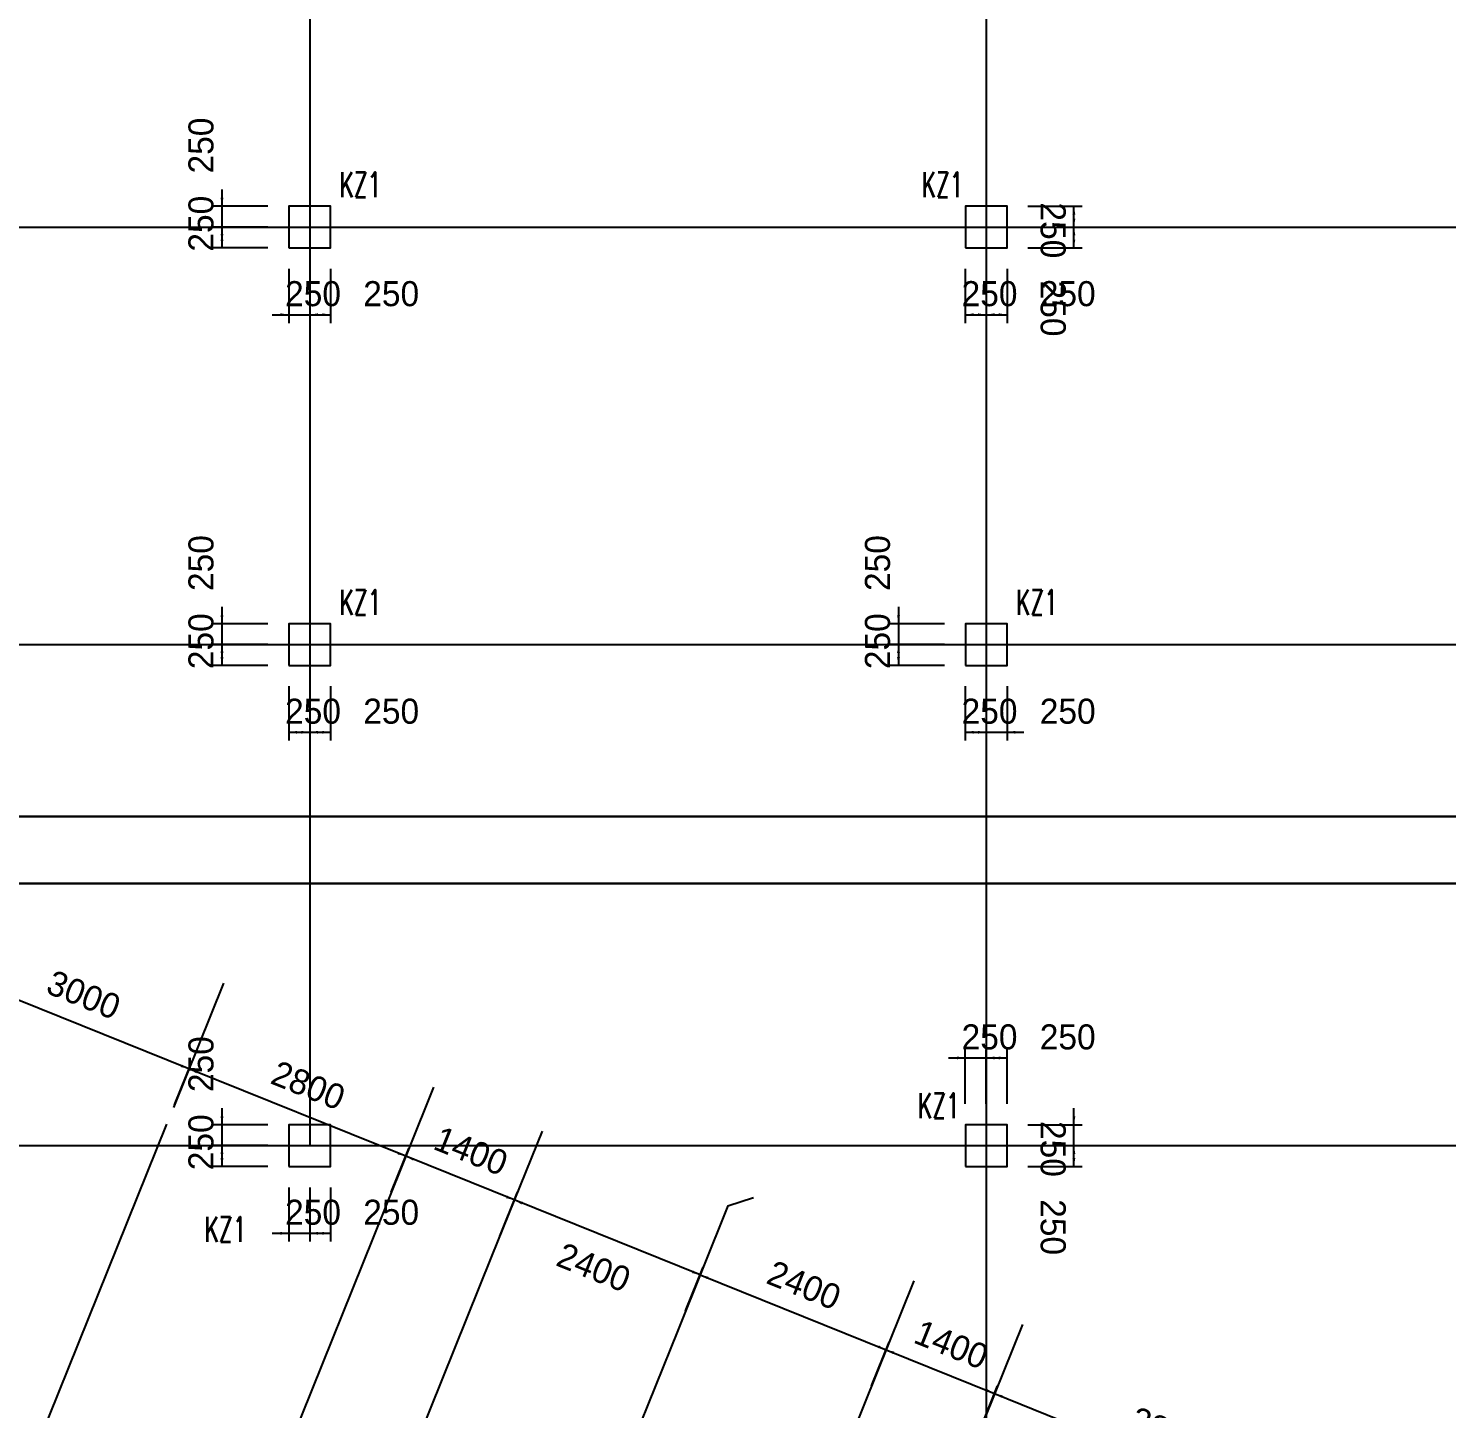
# Model space of a CAD drawing. Extents: x 387171 to 699106, y 11966 to 245688.
# Drawn here: x 543490 to 560471, y 90938 to 107467 of the extents above; entities that cross this region are included whole.
import ezdxf

# ---------------------------------------------------------------- set-up
doc = ezdxf.new("R2010")
doc.units = 0
doc.header["$LTSCALE"] = 100
doc.header["$MEASUREMENT"] = 0
for name, color, linetype in [('COLU', 7, 'Continuous'), ('DIM', 3, 'Continuous'), ('DOTE', 253, 'Continuous'), ('L-AXIS', 3, 'Continuous'), ('NUM', 7, 'Continuous')]:
    doc.layers.add(name, color=color, linetype=linetype)
doc.styles.add('hztxt', font='hztxt')
doc.styles.get("Standard").update_dxf_attribs({"font": 'standard'})
doc.dimstyles.get("Standard").update_dxf_attribs({"dimtxt": 300, "dimasz": 100, "dimexe": 100, "dimexo": 250, "dimgap": 100, "dimtad": 0, "dimtoh": 1, "dimdec": 0, "dimdsep": 46, "dimcen": 0.09, "dimclrt": 7, "dimadec": 0, "dimazin": 0, "dimtfac": 1, "dimtdec": 4, "dimtofl": 0, "dimtmove": 0, "dimatfit": 3, "dimfxl": 1, "dimtolj": 1, "dimtzin": 0, "dimarcsym": 0})

# ---------------------------------------------------------------- blocks, each defined once
blk = doc.blocks.new('*D2000')
at = {"layer": 'L-AXIS', "color": 0, "linetype": 'ByBlock', "lineweight": -2}
for p, q in [((554884, 90687), (555095, 91212)), ((555058, 91119), (557655, 90072)), ((557481, 89640), (557692, 90165))]:
    blk.add_line(p, q, dxfattribs=at)
for points in [[(555058, 91119), (555157, 91097), (555144, 91066)], [(557655, 90072), (557556, 90094), (557568, 90125)]]:
    blk.add_solid(points, dxfattribs=at)
at = {"layer": 'L-AXIS', "color": 7, "linetype": 'Continuous', "lineweight": -2, "insert": (557121, 90665), "char_height": 300, "width": 780, "attachment_point": 5, "rotation": 338.0454, "style": 'hztxt'}
blk.add_mtext('2800', dxfattribs=at)
blk = doc.blocks.new('*D2245')
at = {"layer": 'L-AXIS', "color": 0, "linetype": 'ByBlock', "lineweight": -2}
for p, q in [((549133, 93005), (549345, 93530)), ((551534, 92540), (549308, 93437)), ((551359, 92108), (551571, 92633))]:
    blk.add_line(p, q, dxfattribs=at)
for points in [[(549308, 93437), (549407, 93415), (549394, 93384)], [(551534, 92540), (551435, 92562), (551447, 92593)]]:
    blk.add_solid(points, dxfattribs=at)
at = {"layer": 'L-AXIS', "color": 7, "linetype": 'Continuous', "lineweight": -2, "insert": (550259, 92629), "char_height": 300, "width": 785, "attachment_point": 5, "rotation": 338.0454, "style": 'hztxt'}
blk.add_mtext('2400', dxfattribs=at)
blk = doc.blocks.new('*D2471')
at = {"layer": 'L-AXIS', "color": 0, "linetype": 'ByBlock', "lineweight": -2}
for p, q in [((551359, 92108), (551571, 92633)), ((551534, 92540), (553759, 91643)), ((553585, 91211), (553797, 91735))]:
    blk.add_line(p, q, dxfattribs=at)
for points in [[(551534, 92540), (551633, 92518), (551620, 92487)], [(553759, 91643), (553661, 91665), (553673, 91695)]]:
    blk.add_solid(points, dxfattribs=at)
at = {"layer": 'L-AXIS', "color": 7, "linetype": 'Continuous', "lineweight": -2, "insert": (552777, 92416), "char_height": 300, "width": 785, "attachment_point": 5, "rotation": 338.0454, "style": 'hztxt'}
blk.add_mtext('2400', dxfattribs=at)
blk = doc.blocks.new('*D2945')
at = {"layer": 'L-AXIS', "color": 0, "linetype": 'ByBlock', "lineweight": -2}
for p, q in [((553585, 91211), (553797, 91735)), ((553759, 91643), (555058, 91119)), ((554884, 90687), (555095, 91212))]:
    blk.add_line(p, q, dxfattribs=at)
for points in [[(553759, 91643), (553858, 91621), (553846, 91590)], [(555058, 91119), (554959, 91141), (554971, 91172)]]:
    blk.add_solid(points, dxfattribs=at)
at = {"layer": 'L-AXIS', "color": 7, "linetype": 'Continuous', "lineweight": -2, "insert": (554540, 91705), "char_height": 300, "width": 695, "attachment_point": 5, "rotation": 338.0454, "style": 'hztxt'}
blk.add_mtext('1400', dxfattribs=at)
blk = doc.blocks.new('*D950')
at = {"layer": 'L-AXIS', "color": 0, "linetype": 'ByBlock', "lineweight": -2}
for p, q in [((547835, 93529), (548047, 94053)), ((549308, 93437), (548009, 93961)), ((549133, 93005), (549345, 93530))]:
    blk.add_line(p, q, dxfattribs=at)
for points in [[(548009, 93961), (548108, 93939), (548096, 93908)], [(549308, 93437), (549209, 93459), (549221, 93490)]]:
    blk.add_solid(points, dxfattribs=at)
at = {"layer": 'L-AXIS', "color": 7, "linetype": 'Continuous', "lineweight": -2, "insert": (548789, 94023), "char_height": 300, "width": 695, "attachment_point": 5, "rotation": 338.0454, "style": 'hztxt'}
blk.add_mtext('1400', dxfattribs=at)
blk = doc.blocks.new('*D1486')
at = {"layer": 'L-AXIS', "color": 0, "linetype": 'ByBlock', "lineweight": -2}
for p, q in [((542456, 95697), (542667, 96222)), ((545412, 95007), (542630, 96129)), ((545238, 94575), (545450, 95100))]:
    blk.add_line(p, q, dxfattribs=at)
for points in [[(542630, 96129), (542729, 96107), (542716, 96076)], [(545412, 95007), (545313, 95029), (545326, 95060)]]:
    blk.add_solid(points, dxfattribs=at)
at = {"layer": 'L-AXIS', "color": 7, "linetype": 'Continuous', "lineweight": -2, "insert": (544152, 95893), "char_height": 300, "width": 780, "attachment_point": 5, "rotation": 338.0454, "style": 'hztxt'}
blk.add_mtext('3000', dxfattribs=at)
blk = doc.blocks.new('*D1756')
at = {"layer": 'L-AXIS', "color": 0, "linetype": 'ByBlock', "lineweight": -2}
for p, q in [((545238, 94575), (545450, 95100)), ((548009, 93961), (545412, 95007)), ((547835, 93529), (548047, 94053))]:
    blk.add_line(p, q, dxfattribs=at)
for points in [[(545412, 95007), (545511, 94985), (545499, 94955)], [(548009, 93961), (547910, 93983), (547923, 94013)]]:
    blk.add_solid(points, dxfattribs=at)
at = {"layer": 'L-AXIS', "color": 7, "linetype": 'Continuous', "lineweight": -2, "insert": (546841, 94809), "char_height": 300, "width": 780, "attachment_point": 5, "rotation": 338.0454, "style": 'hztxt'}
blk.add_mtext('2800', dxfattribs=at)
blk = doc.blocks.new('*D905')
at = {"layer": 'DIM', "color": 0, "linetype": 'ByBlock', "lineweight": -2}
for p, q in [((545808, 94538), (545808, 93888)), ((546358, 94338), (545708, 94338)), ((546358, 94088), (545708, 94088))]:
    blk.add_line(p, q, dxfattribs=at)
for points in [[(545808, 94338), (545791, 94438), (545825, 94438)], [(545808, 94088), (545825, 93988), (545791, 93988)]]:
    blk.add_solid(points, dxfattribs=at)
at = {"layer": 'DIM', "color": 7, "linetype": 'Continuous', "lineweight": -2, "insert": (545558, 95064), "char_height": 300, "width": 566.67, "attachment_point": 5, "rotation": 90, "style": 'hztxt'}
blk.add_mtext('250', dxfattribs=at)
blk = doc.blocks.new('*D1182')
at = {"layer": 'DIM', "color": 0, "linetype": 'ByBlock', "lineweight": -2}
for p, q in [((546358, 94088), (545708, 94088)), ((545808, 94088), (545808, 93838)), ((546358, 93838), (545708, 93838))]:
    blk.add_line(p, q, dxfattribs=at)
for points in [[(545808, 94088), (545825, 93988), (545791, 93988)], [(545808, 93838), (545791, 93938), (545825, 93938)]]:
    blk.add_solid(points, dxfattribs=at)
at = {"layer": 'DIM', "color": 7, "linetype": 'Continuous', "lineweight": -2, "insert": (545558, 94128), "char_height": 300, "width": 566.67, "attachment_point": 5, "rotation": 90, "style": 'hztxt'}
blk.add_mtext('250', dxfattribs=at)
blk = doc.blocks.new('*D1107')
at = {"layer": 'DIM', "color": 0, "linetype": 'ByBlock', "lineweight": -2}
for p, q in [((546608, 93588), (546608, 92938)), ((546858, 93588), (546858, 92938)), ((546408, 93038), (547058, 93038))]:
    blk.add_line(p, q, dxfattribs=at)
for points in [[(546608, 93038), (546508, 93021), (546508, 93055)], [(546858, 93038), (546958, 93055), (546958, 93021)]]:
    blk.add_solid(points, dxfattribs=at)
at = {"layer": 'DIM', "color": 7, "linetype": 'Continuous', "lineweight": -2, "insert": (546898, 93288), "char_height": 300, "width": 566.67, "attachment_point": 5, "style": 'hztxt'}
blk.add_mtext('250', dxfattribs=at)
blk = doc.blocks.new('*D3537')
at = {"layer": 'DIM', "color": 0, "linetype": 'ByBlock', "lineweight": -2}
for p, q in [((546858, 93588), (546858, 92938)), ((547108, 93588), (547108, 92938)), ((546858, 93038), (547108, 93038))]:
    blk.add_line(p, q, dxfattribs=at)
for points in [[(546858, 93038), (546958, 93055), (546958, 93021)], [(547108, 93038), (547008, 93021), (547008, 93055)]]:
    blk.add_solid(points, dxfattribs=at)
at = {"layer": 'DIM', "color": 7, "linetype": 'Continuous', "lineweight": -2, "insert": (547834, 93288), "char_height": 300, "width": 566.67, "attachment_point": 5, "style": 'hztxt'}
blk.add_mtext('250', dxfattribs=at)
blk = doc.blocks.new('*D3754')
at = {"layer": 'DIM', "color": 0, "linetype": 'ByBlock', "lineweight": -2}
for p, q in [((554508, 95138), (555158, 95138)), ((554708, 94588), (554708, 95238)), ((554958, 94588), (554958, 95238))]:
    blk.add_line(p, q, dxfattribs=at)
for points in [[(554708, 95138), (554608, 95121), (554608, 95155)], [(554958, 95138), (555058, 95155), (555058, 95121)]]:
    blk.add_solid(points, dxfattribs=at)
at = {"layer": 'DIM', "color": 7, "linetype": 'Continuous', "lineweight": -2, "insert": (554998, 95388), "char_height": 300, "width": 566.67, "attachment_point": 5, "style": 'hztxt'}
blk.add_mtext('250', dxfattribs=at)
blk = doc.blocks.new('*D4251')
at = {"layer": 'DIM', "color": 0, "linetype": 'ByBlock', "lineweight": -2}
for p, q in [((554958, 94588), (554958, 95238)), ((554958, 95138), (555208, 95138)), ((555208, 94588), (555208, 95238))]:
    blk.add_line(p, q, dxfattribs=at)
for points in [[(554958, 95138), (555058, 95155), (555058, 95121)], [(555208, 95138), (555108, 95121), (555108, 95155)]]:
    blk.add_solid(points, dxfattribs=at)
at = {"layer": 'DIM', "color": 7, "linetype": 'Continuous', "lineweight": -2, "insert": (555934, 95388), "char_height": 300, "width": 566.67, "attachment_point": 5, "style": 'hztxt'}
blk.add_mtext('250', dxfattribs=at)
blk = doc.blocks.new('*D80')
at = {"layer": 'DIM', "color": 0, "linetype": 'ByBlock', "lineweight": -2}
for p, q in [((555458, 94088), (556108, 94088)), ((556008, 93838), (556008, 94088)), ((555458, 93838), (556108, 93838))]:
    blk.add_line(p, q, dxfattribs=at)
for points in [[(556008, 94088), (556025, 93988), (555991, 93988)], [(556008, 93838), (555991, 93938), (556025, 93938)]]:
    blk.add_solid(points, dxfattribs=at)
at = {"layer": 'DIM', "color": 7, "linetype": 'Continuous', "lineweight": -2, "insert": (555758, 93112), "char_height": 300, "width": 566.67, "attachment_point": 5, "rotation": 270, "style": 'hztxt'}
blk.add_mtext('250', dxfattribs=at)
blk = doc.blocks.new('*D2585')
at = {"layer": 'DIM', "color": 0, "linetype": 'ByBlock', "lineweight": -2}
for p, q in [((556008, 93888), (556008, 94538)), ((555458, 94338), (556108, 94338)), ((555458, 94088), (556108, 94088))]:
    blk.add_line(p, q, dxfattribs=at)
for points in [[(556008, 94338), (555991, 94438), (556025, 94438)], [(556008, 94088), (556025, 93988), (555991, 93988)]]:
    blk.add_solid(points, dxfattribs=at)
at = {"layer": 'DIM', "color": 7, "linetype": 'Continuous', "lineweight": -2, "insert": (555758, 94048), "char_height": 300, "width": 566.67, "attachment_point": 5, "rotation": 270, "style": 'hztxt'}
blk.add_mtext('250', dxfattribs=at)
blk = doc.blocks.new('*D4230')
at = {"layer": 'DIM', "color": 0, "linetype": 'ByBlock', "lineweight": -2}
for p, q in [((545808, 105538), (545808, 104888)), ((546358, 105338), (545708, 105338)), ((546358, 105088), (545708, 105088))]:
    blk.add_line(p, q, dxfattribs=at)
for points in [[(545808, 105338), (545791, 105438), (545825, 105438)], [(545808, 105088), (545825, 104988), (545791, 104988)]]:
    blk.add_solid(points, dxfattribs=at)
at = {"layer": 'DIM', "color": 7, "linetype": 'Continuous', "lineweight": -2, "insert": (545558, 106064), "char_height": 300, "width": 566.67, "attachment_point": 5, "rotation": 90, "style": 'hztxt'}
blk.add_mtext('250', dxfattribs=at)
blk = doc.blocks.new('*D98')
at = {"layer": 'DIM', "color": 0, "linetype": 'ByBlock', "lineweight": -2}
for p, q in [((546358, 105088), (545708, 105088)), ((545808, 105088), (545808, 104838)), ((546358, 104838), (545708, 104838))]:
    blk.add_line(p, q, dxfattribs=at)
for points in [[(545808, 105088), (545825, 104988), (545791, 104988)], [(545808, 104838), (545791, 104938), (545825, 104938)]]:
    blk.add_solid(points, dxfattribs=at)
at = {"layer": 'DIM', "color": 7, "linetype": 'Continuous', "lineweight": -2, "insert": (545558, 105128), "char_height": 300, "width": 566.67, "attachment_point": 5, "rotation": 90, "style": 'hztxt'}
blk.add_mtext('250', dxfattribs=at)
blk = doc.blocks.new('*D2565')
at = {"layer": 'DIM', "color": 0, "linetype": 'ByBlock', "lineweight": -2}
for p, q in [((546608, 104588), (546608, 103938)), ((546858, 104588), (546858, 103938)), ((546408, 104038), (547058, 104038))]:
    blk.add_line(p, q, dxfattribs=at)
for points in [[(546608, 104038), (546508, 104021), (546508, 104055)], [(546858, 104038), (546958, 104055), (546958, 104021)]]:
    blk.add_solid(points, dxfattribs=at)
at = {"layer": 'DIM', "color": 7, "linetype": 'Continuous', "lineweight": -2, "insert": (546898, 104288), "char_height": 300, "width": 566.67, "attachment_point": 5, "style": 'hztxt'}
blk.add_mtext('250', dxfattribs=at)
blk = doc.blocks.new('*D2538')
at = {"layer": 'DIM', "color": 0, "linetype": 'ByBlock', "lineweight": -2}
for p, q in [((546858, 104588), (546858, 103938)), ((547108, 104588), (547108, 103938)), ((546858, 104038), (547108, 104038))]:
    blk.add_line(p, q, dxfattribs=at)
for points in [[(546858, 104038), (546958, 104055), (546958, 104021)], [(547108, 104038), (547008, 104021), (547008, 104055)]]:
    blk.add_solid(points, dxfattribs=at)
at = {"layer": 'DIM', "color": 7, "linetype": 'Continuous', "lineweight": -2, "insert": (547834, 104288), "char_height": 300, "width": 566.67, "attachment_point": 5, "style": 'hztxt'}
blk.add_mtext('250', dxfattribs=at)
blk = doc.blocks.new('*D2761')
at = {"layer": 'DIM', "color": 0, "linetype": 'ByBlock', "lineweight": -2}
for p, q in [((545808, 100538), (545808, 99888)), ((546358, 100338), (545708, 100338)), ((546358, 100088), (545708, 100088))]:
    blk.add_line(p, q, dxfattribs=at)
for points in [[(545808, 100338), (545791, 100438), (545825, 100438)], [(545808, 100088), (545825, 99988), (545791, 99988)]]:
    blk.add_solid(points, dxfattribs=at)
at = {"layer": 'DIM', "color": 7, "linetype": 'Continuous', "lineweight": -2, "insert": (545558, 101064), "char_height": 300, "width": 566.67, "attachment_point": 5, "rotation": 90, "style": 'hztxt'}
blk.add_mtext('250', dxfattribs=at)
blk = doc.blocks.new('*D3002')
at = {"layer": 'DIM', "color": 0, "linetype": 'ByBlock', "lineweight": -2}
for p, q in [((546358, 100088), (545708, 100088)), ((545808, 100088), (545808, 99838)), ((546358, 99838), (545708, 99838))]:
    blk.add_line(p, q, dxfattribs=at)
for points in [[(545808, 100088), (545825, 99988), (545791, 99988)], [(545808, 99838), (545791, 99938), (545825, 99938)]]:
    blk.add_solid(points, dxfattribs=at)
at = {"layer": 'DIM', "color": 7, "linetype": 'Continuous', "lineweight": -2, "insert": (545558, 100128), "char_height": 300, "width": 566.67, "attachment_point": 5, "rotation": 90, "style": 'hztxt'}
blk.add_mtext('250', dxfattribs=at)
blk = doc.blocks.new('*D3454')
at = {"layer": 'DIM', "color": 0, "linetype": 'ByBlock', "lineweight": -2}
for p, q in [((546608, 99588), (546608, 98938)), ((546858, 99588), (546858, 98938)), ((546608, 99038), (546858, 99038))]:
    blk.add_line(p, q, dxfattribs=at)
for points in [[(546608, 99038), (546708, 99055), (546708, 99021)], [(546858, 99038), (546758, 99021), (546758, 99055)]]:
    blk.add_solid(points, dxfattribs=at)
at = {"layer": 'DIM', "color": 7, "linetype": 'Continuous', "lineweight": -2, "insert": (546898, 99288), "char_height": 300, "width": 566.67, "attachment_point": 5, "style": 'hztxt'}
blk.add_mtext('250', dxfattribs=at)
blk = doc.blocks.new('*D1516')
at = {"layer": 'DIM', "color": 0, "linetype": 'ByBlock', "lineweight": -2}
for p, q in [((546858, 99588), (546858, 98938)), ((547108, 99588), (547108, 98938)), ((546858, 99038), (547108, 99038))]:
    blk.add_line(p, q, dxfattribs=at)
for points in [[(546858, 99038), (546958, 99055), (546958, 99021)], [(547108, 99038), (547008, 99021), (547008, 99055)]]:
    blk.add_solid(points, dxfattribs=at)
at = {"layer": 'DIM', "color": 7, "linetype": 'Continuous', "lineweight": -2, "insert": (547834, 99288), "char_height": 300, "width": 566.67, "attachment_point": 5, "style": 'hztxt'}
blk.add_mtext('250', dxfattribs=at)
blk = doc.blocks.new('*D1763')
at = {"layer": 'DIM', "color": 0, "linetype": 'ByBlock', "lineweight": -2}
for p, q in [((554708, 104588), (554708, 103938)), ((554958, 104588), (554958, 103938)), ((554708, 104038), (554958, 104038))]:
    blk.add_line(p, q, dxfattribs=at)
for points in [[(554708, 104038), (554808, 104055), (554808, 104021)], [(554958, 104038), (554858, 104021), (554858, 104055)]]:
    blk.add_solid(points, dxfattribs=at)
at = {"layer": 'DIM', "color": 7, "linetype": 'Continuous', "lineweight": -2, "insert": (554998, 104288), "char_height": 300, "width": 566.67, "attachment_point": 5, "style": 'hztxt'}
blk.add_mtext('250', dxfattribs=at)
blk = doc.blocks.new('*D2015')
at = {"layer": 'DIM', "color": 0, "linetype": 'ByBlock', "lineweight": -2}
for p, q in [((554958, 104588), (554958, 103938)), ((555208, 104588), (555208, 103938)), ((554958, 104038), (555208, 104038))]:
    blk.add_line(p, q, dxfattribs=at)
for points in [[(554958, 104038), (555058, 104055), (555058, 104021)], [(555208, 104038), (555108, 104021), (555108, 104055)]]:
    blk.add_solid(points, dxfattribs=at)
at = {"layer": 'DIM', "color": 7, "linetype": 'Continuous', "lineweight": -2, "insert": (555934, 104288), "char_height": 300, "width": 566.67, "attachment_point": 5, "style": 'hztxt'}
blk.add_mtext('250', dxfattribs=at)
blk = doc.blocks.new('*D1944')
at = {"layer": 'DIM', "color": 0, "linetype": 'ByBlock', "lineweight": -2}
for p, q in [((555458, 105088), (556108, 105088)), ((556008, 104838), (556008, 105088)), ((555458, 104838), (556108, 104838))]:
    blk.add_line(p, q, dxfattribs=at)
for points in [[(556008, 105088), (556025, 104988), (555991, 104988)], [(556008, 104838), (555991, 104938), (556025, 104938)]]:
    blk.add_solid(points, dxfattribs=at)
at = {"layer": 'DIM', "color": 7, "linetype": 'Continuous', "lineweight": -2, "insert": (555758, 104112), "char_height": 300, "width": 566.67, "attachment_point": 5, "rotation": 270, "style": 'hztxt'}
blk.add_mtext('250', dxfattribs=at)
blk = doc.blocks.new('*D2209')
at = {"layer": 'DIM', "color": 0, "linetype": 'ByBlock', "lineweight": -2}
for p, q in [((555458, 105338), (556108, 105338)), ((556008, 105088), (556008, 105338)), ((555458, 105088), (556108, 105088))]:
    blk.add_line(p, q, dxfattribs=at)
for points in [[(556008, 105338), (556025, 105238), (555991, 105238)], [(556008, 105088), (555991, 105188), (556025, 105188)]]:
    blk.add_solid(points, dxfattribs=at)
at = {"layer": 'DIM', "color": 7, "linetype": 'Continuous', "lineweight": -2, "insert": (555758, 105048), "char_height": 300, "width": 566.67, "attachment_point": 5, "rotation": 270, "style": 'hztxt'}
blk.add_mtext('250', dxfattribs=at)
blk = doc.blocks.new('*D155')
at = {"layer": 'DIM', "color": 0, "linetype": 'ByBlock', "lineweight": -2}
for p, q in [((553908, 100538), (553908, 99888)), ((554458, 100338), (553808, 100338)), ((554458, 100088), (553808, 100088))]:
    blk.add_line(p, q, dxfattribs=at)
for points in [[(553908, 100338), (553891, 100438), (553925, 100438)], [(553908, 100088), (553925, 99988), (553891, 99988)]]:
    blk.add_solid(points, dxfattribs=at)
at = {"layer": 'DIM', "color": 7, "linetype": 'Continuous', "lineweight": -2, "insert": (553658, 101064), "char_height": 300, "width": 566.67, "attachment_point": 5, "rotation": 90, "style": 'hztxt'}
blk.add_mtext('250', dxfattribs=at)
blk = doc.blocks.new('*D685')
at = {"layer": 'DIM', "color": 0, "linetype": 'ByBlock', "lineweight": -2}
for p, q in [((554458, 100088), (553808, 100088)), ((553908, 100088), (553908, 99838)), ((554458, 99838), (553808, 99838))]:
    blk.add_line(p, q, dxfattribs=at)
for points in [[(553908, 100088), (553925, 99988), (553891, 99988)], [(553908, 99838), (553891, 99938), (553925, 99938)]]:
    blk.add_solid(points, dxfattribs=at)
at = {"layer": 'DIM', "color": 7, "linetype": 'Continuous', "lineweight": -2, "insert": (553658, 100128), "char_height": 300, "width": 566.67, "attachment_point": 5, "rotation": 90, "style": 'hztxt'}
blk.add_mtext('250', dxfattribs=at)
blk = doc.blocks.new('*D903')
at = {"layer": 'DIM', "color": 0, "linetype": 'ByBlock', "lineweight": -2}
for p, q in [((554708, 99588), (554708, 98938)), ((554958, 99588), (554958, 98938)), ((554708, 99038), (554958, 99038))]:
    blk.add_line(p, q, dxfattribs=at)
for points in [[(554708, 99038), (554808, 99055), (554808, 99021)], [(554958, 99038), (554858, 99021), (554858, 99055)]]:
    blk.add_solid(points, dxfattribs=at)
at = {"layer": 'DIM', "color": 7, "linetype": 'Continuous', "lineweight": -2, "insert": (554998, 99288), "char_height": 300, "width": 566.67, "attachment_point": 5, "style": 'hztxt'}
blk.add_mtext('250', dxfattribs=at)
blk = doc.blocks.new('*D1179')
at = {"layer": 'DIM', "color": 0, "linetype": 'ByBlock', "lineweight": -2}
for p, q in [((554958, 99588), (554958, 98938)), ((555208, 99588), (555208, 98938)), ((554758, 99038), (555408, 99038))]:
    blk.add_line(p, q, dxfattribs=at)
for points in [[(554958, 99038), (554858, 99021), (554858, 99055)], [(555208, 99038), (555308, 99055), (555308, 99021)]]:
    blk.add_solid(points, dxfattribs=at)
at = {"layer": 'DIM', "color": 7, "linetype": 'Continuous', "lineweight": -2, "insert": (555934, 99288), "char_height": 300, "width": 566.67, "attachment_point": 5, "style": 'hztxt'}
blk.add_mtext('250', dxfattribs=at)
blk = doc.blocks.new('后浇带现场')
at = {"color": 6, "lineweight": 30}
for points in [[(781539, 625070), (706851, 625070)], [(780665, 624270), (707583, 624270)]]:
    blk.add_lwpolyline(points, dxfattribs=at)

msp = doc.modelspace()

# ---------------------------------------------------------------- linework, layer by layer
at = {"layer": 'COLU'}
for points in [[(546608.1, 104837.9), (547108.1, 104837.9), (547108.1, 105337.9), (546608.1, 105337.9)], [(554708.1, 104837.9), (555208.1, 104837.9), (555208.1, 105337.9), (554708.1, 105337.9)], [(546608.1, 99837.9), (547108.1, 99837.9), (547108.1, 100337.9), (546608.1, 100337.9)], [(554708.1, 99837.9), (555208.1, 99837.9), (555208.1, 100337.9), (554708.1, 100337.9)], [(546608.1, 93837.9), (547108.1, 93837.9), (547108.1, 94337.9), (546608.1, 94337.9)], [(554708.1, 93837.9), (555208.1, 93837.9), (555208.1, 94337.9), (554708.1, 94337.9)]]:
    msp.add_lwpolyline(points, close=True, dxfattribs=at)
at = {"layer": 'DOTE'}
for p, q in [((546858.1, 210429.3), (546858.1, 94087.9)), ((554958.1, 210429.3), (554958.1, 88587.9)), ((524658.1, 105087.9), (587358.1, 105087.9)), ((524658.1, 100087.9), (587358.1, 100087.9)), ((545144.6, 94343.6), (540856.2, 83705.3)), ((534357.6, 94087.9), (571158.1, 94087.9)), ((547741.5, 93296.7), (545135.6, 86832.1)), ((549040, 92773.3), (544751.6, 82135.1)), ((551265.9, 91876), (544921.3, 76136.6)), ((553491.9, 90978.7), (549203.6, 80340.5))]:
    msp.add_line(p, q, dxfattribs=at)
at = {"layer": 'L-AXIS'}
for p, q in [((545826.5, 96035.2), (545226, 94545.7)), ((548342, 94786.3), (547741.5, 93296.7)), ((549640.4, 94262.9), (549040, 92773.3)), ((551866.4, 93365.6), (552171.4, 93468.5)), ((551866.4, 93365.6), (551265.9, 91876)), ((554092.3, 92468.3), (553491.9, 90978.7)), ((555390.8, 91944.9), (554790.4, 90455.3))]:
    msp.add_line(p, q, dxfattribs=at)

# ---------------------------------------------------------------- block references
at = {"color": 3, "lineweight": 30}
msp.add_blockref('后浇带现场', (-182998.7, -527042.1), dxfattribs=at)

# ---------------------------------------------------------------- texts
at = {"layer": 'NUM', "color": 200, "width": 0.7}
for p in [(547214.1, 105444), (554184.8, 105444), (547214.1, 100444), (555314.1, 100444), (554140.4, 94417.3), (545598.8, 92935.3)]:
    msp.add_text('KZ1', height=300, dxfattribs=at).set_placement(p)

# ---------------------------------------------------------------- dimensions: what is measured, and where the dimension line sits
at = {"layer": 'DIM', "color": 200}
for p1, p2, distance, picture, middle in [((546608.1, 105337.9), (546608.1, 105087.9), -800, '*D4230', (545558.1, 105556)), ((555208.1, 105087.9), (555208.1, 105337.9), -800, '*D2209', (555758.1, 105556)), ((546608.1, 105087.9), (546608.1, 104837.9), -800, '*D98', (545558.1, 104619.9)), ((555208.1, 104837.9), (555208.1, 105087.9), -800, '*D1944', (555758.1, 104619.9)), ((546608.1, 104837.9), (546858.1, 104837.9), -800, '*D2565', (546390, 104287.9)), ((546858.1, 104837.9), (547108.1, 104837.9), -800, '*D2538', (547326.1, 104287.9)), ((554708.1, 104837.9), (554958.1, 104837.9), -800, '*D1763', (554490, 104287.9)), ((554958.1, 104837.9), (555208.1, 104837.9), -800, '*D2015', (555426.1, 104287.9)), ((546608.1, 100337.9), (546608.1, 100087.9), -800, '*D2761', (545558.1, 100556)), ((554708.1, 100337.9), (554708.1, 100087.9), -800, '*D155', (553658.1, 100556)), ((546608.1, 100087.9), (546608.1, 99837.9), -800, '*D3002', (545558.1, 99619.9)), ((554708.1, 100087.9), (554708.1, 99837.9), -800, '*D685', (553658.1, 99619.9)), ((546608.1, 99837.9), (546858.1, 99837.9), -800, '*D3454', (546390, 99287.9)), ((546858.1, 99837.9), (547108.1, 99837.9), -800, '*D1516', (547326.1, 99287.9)), ((554708.1, 99837.9), (554958.1, 99837.9), -800, '*D903', (554490, 99287.9)), ((554958.1, 99837.9), (555208.1, 99837.9), -800, '*D1179', (555426.1, 99287.9)), ((554708.1, 94337.9), (554958.1, 94337.9), 800, '*D3754', (554490, 95387.9)), ((554958.1, 94337.9), (555208.1, 94337.9), 800, '*D4251', (555426.1, 95387.9)), ((546608.1, 94337.9), (546608.1, 94087.9), -800, '*D905', (545558.1, 94556)), ((546608.1, 94087.9), (546608.1, 93837.9), -800, '*D1182', (545558.1, 93619.9)), ((555208.1, 94087.9), (555208.1, 94337.9), -800, '*D2585', (555758.1, 94556)), ((555208.1, 93837.9), (555208.1, 94087.9), -800, '*D80', (555758.1, 93619.9)), ((546608.1, 93837.9), (546858.1, 93837.9), -800, '*D1107', (546390, 93287.9)), ((546858.1, 93837.9), (547108.1, 93837.9), -800, '*D3537', (547326.1, 93287.9))]:
    dim = msp.add_aligned_dim(p1=p1, p2=p2, distance=distance, dimstyle='Standard', dxfattribs=at)
    dim.commit()
    dim.dimension.update_dxf_attribs({"geometry": picture, "text_midpoint": middle})
at = {"layer": 'L-AXIS'}
for base, p1, p2, angle, picture, middle in [((542629.7, 96129), (545144.6, 94343.6), (542362.1, 95465.2), 158.04538, '*D1486', (544151.8, 95892.8)), ((545412.2, 95007.4), (547741.5, 93296.7), (545144.6, 94343.6), 158.04538, '*D1756', (546841.5, 94808.6)), ((548009.1, 93960.6), (549040, 92773.3), (547741.5, 93296.7), 158.04538, '*D950', (548789.2, 94023.5)), ((549307.6, 93437.2), (551265.9, 91876), (549040, 92773.3), 158.04538, '*D2245', (550259, 92629.2)), ((553759.5, 91642.6), (551265.9, 91876), (553491.9, 90978.7), 338.04538, '*D2471', (552777.4, 92415.8)), ((555058, 91119.2), (553491.9, 90978.7), (554790.4, 90455.3), 338.04538, '*D2945', (554539.6, 91705.5)), ((557654.9, 90072.3), (554790.4, 90455.3), (557387.3, 89408.5), 338.04538, '*D2000', (557121.2, 90664.8))]:
    dim = msp.add_linear_dim(base=base, p1=p1, p2=p2, angle=angle, dimstyle='Standard', dxfattribs=at)
    dim.commit()
    dim.dimension.update_dxf_attribs({"geometry": picture, "text_midpoint": middle})

doc.saveas('drawing.dxf')
